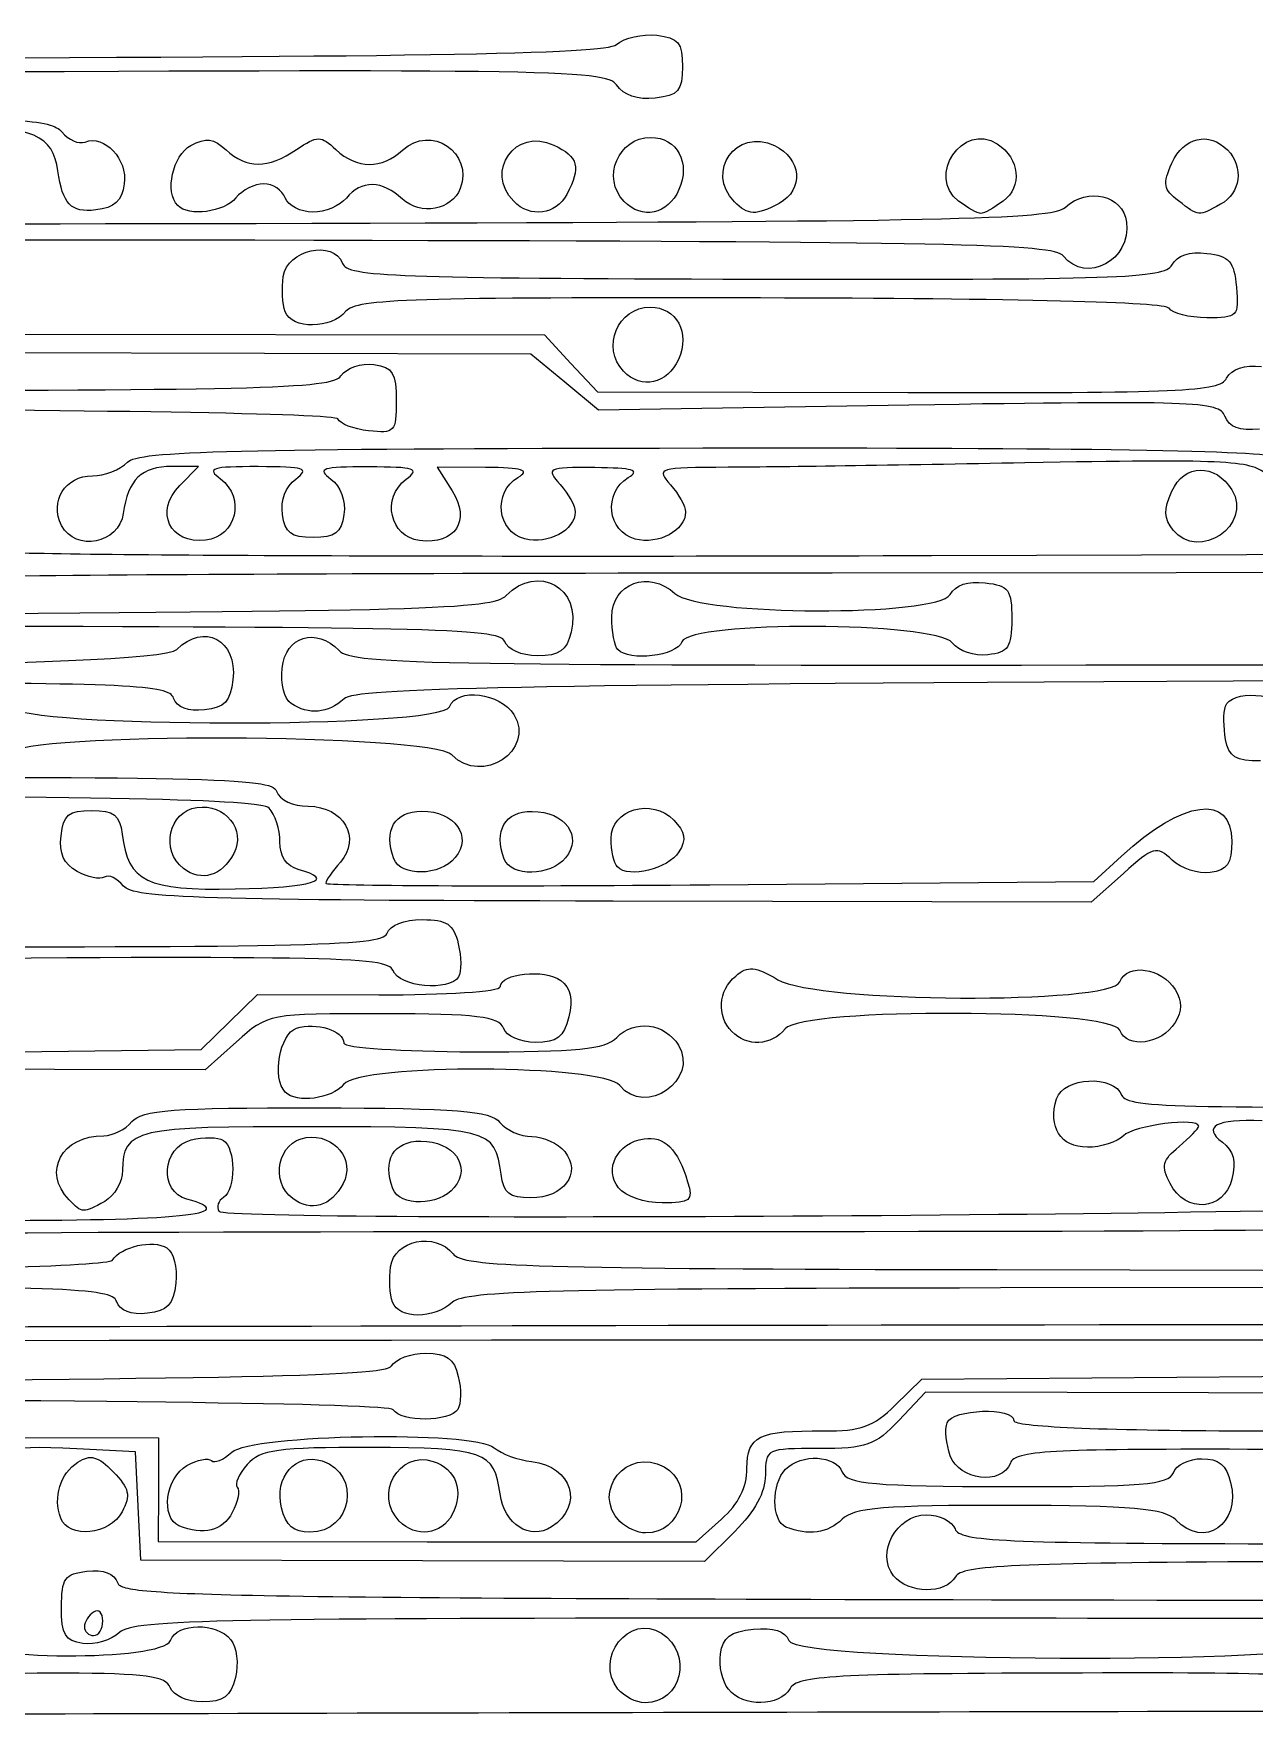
# Model space of a CAD drawing. Extents: x 25 to 242, y 39 to 365.
# Drawn here: x 104.31 to 132.21, y 263.35 to 301.76 of the extents above; entities that cross this region are included whole.
import ezdxf

# ---------------------------------------------------------------- set-up
doc = ezdxf.new("R2010")
doc.units = 0
doc.layers.add('Layer_1', color=7, linetype='CONTINUOUS')

msp = doc.modelspace()

# ---------------------------------------------------------------- linework, layer by layer
at = {"layer": 'Layer_1', "color": 7}
for points in [[(107.607719, 297.828263)], [(115.285209, 297.926793)], [(117.806899, 297.921793)], [(120.328589, 297.916803)], [(125.452389, 297.930893)], [(130.474449, 297.935893)], [(110.063639, 295.401263)], [(117.794809, 294.042973)], [(130.353279, 290.413523)], [(117.662889, 287.681713)], [(110.199689, 286.449463)], [(107.736089, 282.682103)], [(112.545199, 282.901833)], [(115.066879, 282.896833)], [(117.657059, 282.714513)], [(106.370369, 282.277963)], [(110.066259, 277.568133)], [(117.679969, 275.382193)], [(130.282839, 275.484623)], [(105.127259, 275.110643)], [(110.234259, 275.137483)], [(112.521679, 275.362453)], [(112.514789, 272.773323)], [(104.933109, 267.836143)], [(109.978379, 268.071713)], [(112.669469, 267.767653)], [(117.712849, 267.756953)], [(107.636249, 267.662493)], [(123.966059, 266.520293)], [(105.895799, 265.487603)], [(117.667269, 263.931383)], [(120.190179, 263.924383)]]:
    msp.add_lwpolyline(points, close=True, dxfattribs=at)
for points in [[(103.703119, 294.886443), (115.986809, 294.875043), (116.593159, 294.222653), (117.199509, 293.570253), (124.294529, 293.555153)], [(124.313299, 293.268083), (117.224659, 293.155173), (116.450939, 293.795233), (115.677229, 294.435293), (103.499239, 294.461193)], [(131.536709, 293.017813), (131.536709, 293.017693)], [(107.653009, 291.430463), (108.079459, 291.865433), (107.474769, 291.866433)], [(114.641489, 291.844843), (113.533429, 291.853843), (113.876659, 291.313373)], [(104.955079, 290.517783), (104.955079, 290.517973)], [(124.831899, 289.832303), (146.424189, 289.899703), (147.039299, 289.226043), (147.654399, 288.552383), (150.954849, 288.545383)], [(150.821379, 288.259493), (147.366749, 288.254493), (146.760279, 288.853363), (146.153819, 289.452233), (122.559709, 289.430833)], [(131.552679, 285.631423), (131.553009, 285.631433)], [(119.765089, 282.307913), (128.538739, 282.380613), (129.170979, 282.962663)], [(129.216419, 282.568113), (128.481789, 281.910173), (117.555419, 281.933373)], [(97.825099, 278.416173), (108.142999, 278.546253), (108.785379, 279.172443), (109.427759, 279.798623), (112.202119, 279.792623)], [(120.269789, 278.954103), (120.269469, 278.954063)], [(108.952009, 278.722213), (108.231979, 278.077343), (97.887889, 278.099343)], [(126.323029, 273.513743), (138.478139, 273.487943), (139.198159, 274.132803), (139.918189, 274.777673), (148.326119, 274.759773)], [(148.201909, 274.365093), (139.870859, 274.336393), (139.233759, 273.724263), (138.596659, 273.112133), (126.408369, 273.094633)], [(124.004579, 270.414093), (124.613199, 271.008853), (134.322179, 271.083553)], [(134.402449, 270.693813), (124.692709, 270.714413), (124.086709, 270.069303)], [(94.391249, 269.700953), (107.169659, 269.673753), (107.165659, 268.488703), (107.161659, 267.303653), (113.308299, 267.297653), (119.454929, 267.291653), (120.034439, 267.811943)], [(106.702499, 268.112693), (106.643299, 269.351743), (105.299729, 269.419543)], [(120.338779, 267.533943), (119.643679, 266.846763), (113.202339, 266.860463), (106.761009, 266.874163), (106.702499, 268.112693)], [(121.505899, 267.633023), (121.505519, 267.633033)]]:
    msp.add_lwpolyline(points, dxfattribs=at)
for points in [[(97.352779, 301.189093), (113.321469, 301.221893), (117.367229, 301.285793), (117.631509, 301.509503)], [(117.631509, 301.509503), (117.813089, 301.663223), (118.227319, 301.757193), (118.552029, 301.718313)], [(118.552029, 301.718313), (119.052919, 301.658313), (119.142099, 301.549643), (119.140389, 301.001233)], [(117.632849, 300.586493), (117.383429, 300.938313), (116.200029, 300.953523), (97.449669, 300.846003)], [(119.140389, 301.001233), (119.138389, 300.445403), (119.051489, 300.344883), (118.518089, 300.283803)], [(118.518089, 300.283803), (118.110369, 300.237103), (117.807009, 300.340803), (117.632849, 300.586493)], [(99.275199, 299.856763), (103.903439, 299.846763), (104.729679, 299.796763), (104.959149, 299.511683)], [(104.870499, 298.621253), (104.756069, 299.438753), (104.308939, 299.630603), (102.509229, 299.634423)], [(112.746049, 299.093693), (113.393339, 299.691223), (114.372649, 299.039593), (114.062299, 298.217813)], [(115.285209, 297.926793), (114.614439, 298.618183), (115.327709, 299.620373), (116.199049, 299.210843)], [(120.328589, 297.916793), (119.657819, 298.608183), (120.371089, 299.610373), (121.242419, 299.200843)], [(125.452389, 297.930893), (124.705269, 298.493943), (125.548489, 299.745973), (126.332259, 299.237243)], [(104.959149, 299.511683), (105.106819, 299.328213), (105.345289, 299.224093), (105.489079, 299.280293)], [(105.489079, 299.280293), (105.935169, 299.454643), (106.465629, 298.887423), (106.385909, 298.321323)], [(107.607719, 297.828193), (107.306659, 298.138503), (107.490059, 298.972773), (107.909679, 299.201753)], [(107.909679, 299.201753), (108.254679, 299.390013), (108.426179, 299.368293), (108.713939, 299.099893)], [(110.321309, 299.107893), (110.806299, 299.432013), (110.874169, 299.431863), (111.223559, 299.105893)], [(116.199049, 299.210843), (116.767199, 298.943823), (116.828309, 298.712463), (116.497129, 298.082423)], [(117.806899, 297.921793), (117.287599, 298.457053), (117.674739, 299.387233), (118.416159, 299.385653)], [(118.416159, 299.385653), (119.020349, 299.384653), (119.335199, 298.802853), (119.061969, 298.192843)], [(121.242419, 299.200843), (121.865069, 298.908213), (121.923909, 298.191753), (121.350969, 297.879103)], [(126.332259, 299.237243), (126.849389, 298.901553), (126.915919, 298.262473), (126.468469, 297.928733)], [(130.327399, 298.798063), (130.593629, 299.392453), (131.176969, 299.530873), (131.595879, 299.099073)], [(108.713939, 299.099893), (109.180899, 298.664333), (109.661379, 298.666673), (110.321309, 299.107893)], [(111.223559, 299.105893), (111.701749, 298.659863), (112.271159, 298.655293), (112.746049, 299.093693)], [(130.474449, 297.935893), (130.132229, 298.193793), (130.111409, 298.315853), (130.327399, 298.798063)], [(131.595879, 299.099073), (131.973319, 298.710033), (131.896589, 298.107703), (131.437709, 297.857293)], [(105.732479, 297.727823), (105.167139, 297.662423), (104.977159, 297.859283), (104.870499, 298.621253)], [(112.742569, 297.977533), (112.280349, 298.408663), (111.800489, 298.416953), (111.460859, 297.999633)], [(106.385909, 298.321323), (106.330809, 297.929903), (106.163209, 297.777693), (105.732479, 297.727823)], [(109.573849, 298.326843), (109.369209, 298.327373), (109.083609, 298.182443), (108.939169, 298.004993)], [(110.065869, 298.002593), (109.999869, 298.180493), (109.778489, 298.326403), (109.573849, 298.326843)], [(114.062299, 298.217813), (113.875359, 297.722823), (113.156049, 297.591863), (112.742569, 297.977533)], [(116.497129, 298.082423), (116.250499, 297.613243), (115.662649, 297.537753), (115.285209, 297.926793)], [(119.061969, 298.192843), (118.807469, 297.624653), (118.218559, 297.497473), (117.806899, 297.921793)], [(127.886469, 297.786763), (128.406879, 298.259753), (129.203229, 298.069283), (129.286469, 297.451923)], [(93.708289, 297.669293), (93.796389, 297.431683), (96.756399, 297.388953), (110.675039, 297.424403)], [(108.939169, 298.004993), (108.671289, 297.675873), (107.860029, 297.568193), (107.607719, 297.828263)], [(110.692029, 297.678063), (110.413609, 297.678593), (110.131839, 297.824693), (110.065869, 298.002593)], [(110.675039, 297.424403), (125.217699, 297.461503), (127.583359, 297.511303), (127.886469, 297.786763)], [(111.460859, 297.999633), (111.316419, 297.822183), (110.970449, 297.677473), (110.692029, 297.678063)], [(121.350969, 297.879103), (120.825919, 297.592593), (120.636329, 297.599583), (120.328589, 297.916803)], [(125.959549, 297.646243), (125.888149, 297.646393), (125.659929, 297.774483), (125.452389, 297.930893)], [(126.468469, 297.928733), (126.259959, 297.773203), (126.030949, 297.646083), (125.959549, 297.646243)], [(131.437709, 297.857293), (130.926839, 297.578523), (130.951299, 297.576523), (130.474449, 297.935893)], [(129.286469, 297.451923), (129.403719, 296.582333), (128.367929, 296.025633), (127.843939, 296.676613)], [(110.719089, 297.031513), (95.919079, 297.062913), (93.836039, 297.027513), (93.729029, 296.744413)], [(110.020219, 296.209333), (110.106819, 296.821773), (111.171259, 297.054813), (111.374829, 296.505883)], [(127.843939, 296.676613), (127.621329, 296.953273), (125.344209, 297.000443), (110.719089, 297.031513)], [(111.374829, 296.505883), (111.485979, 296.206143), (112.552349, 296.165763), (120.818459, 296.148203)], [(130.323929, 296.468933), (130.445019, 296.689263), (130.727139, 296.783723), (131.123239, 296.736563)], [(131.123239, 296.736563), (131.642769, 296.674663), (131.745039, 296.557683), (131.799079, 295.963273)], [(110.063619, 295.401243), (110.000819, 295.570513), (109.981319, 295.934163), (110.020219, 296.209333)], [(120.818459, 296.148203), (129.098259, 296.130603), (130.157649, 296.166403), (130.323929, 296.468933)], [(120.923479, 295.717043), (112.994909, 295.733843), (111.678939, 295.691743), (111.452819, 295.413963)], [(131.799079, 295.963273), (131.859979, 295.293473), (131.830579, 295.262943), (131.126339, 295.264443)], [(111.452819, 295.413963), (111.119459, 295.004403), (110.213879, 294.996113), (110.063639, 295.401263)], [(117.794809, 294.042973), (117.275509, 294.578243), (117.662649, 295.508423), (118.404069, 295.506843)], [(118.404069, 295.506843), (119.008259, 295.505843), (119.323109, 294.924033), (119.049879, 294.314033)], [(130.260729, 295.481743), (130.177829, 295.620263), (126.835499, 295.704483), (120.923479, 295.717043)], [(131.126339, 295.264443), (130.721319, 295.265233), (130.331789, 295.363143), (130.260729, 295.481743)], [(111.338349, 293.935433), (111.475059, 294.126003), (111.798159, 294.236923), (112.091189, 294.193873)], [(112.091189, 294.193873), (112.524039, 294.130273), (112.604169, 294.000193), (112.602189, 293.364323)], [(119.049879, 294.314033), (118.795379, 293.745843), (118.206469, 293.618653), (117.794809, 294.042973)], [(131.576689, 293.880613), (131.697779, 294.100953), (131.979899, 294.195413), (132.375999, 294.148243)], [(97.375349, 293.601773), (109.513799, 293.601603), (111.126519, 293.640173), (111.338349, 293.935433)], [(124.294529, 293.555153), (130.546679, 293.541853), (131.411779, 293.580553), (131.576689, 293.880613)], [(111.269999, 292.951283), (111.228199, 293.072253), (105.749379, 293.163513), (97.479609, 293.181083)], [(112.602189, 293.364323), (112.600189, 292.654733), (112.562589, 292.614353), (111.969629, 292.680463)], [(131.536709, 293.017693), (131.412709, 293.352063), (130.835919, 293.372053), (124.313299, 293.268083)], [(111.969629, 292.680463), (111.623019, 292.719063), (111.308179, 292.840973), (111.269999, 292.951283)], [(132.327799, 292.718503), (131.865559, 292.673403), (131.631619, 292.761903), (131.536709, 293.017813)], [(106.460389, 291.962883), (106.716099, 292.223693), (108.763059, 292.274493), (119.604919, 292.289103)], [(119.604919, 292.289103), (128.308359, 292.300803), (132.532719, 292.233503), (132.713909, 292.080063)], [(105.657609, 291.655023), (105.932549, 291.654493), (106.293799, 291.792973), (106.460389, 291.962883)], [(126.967549, 291.948453), (124.149439, 291.895153), (121.096189, 291.849653), (120.182529, 291.847333)], [(132.468809, 291.693343), (132.134649, 292.005033), (131.504009, 292.034273), (126.967549, 291.948453)], [(130.323929, 291.300513), (130.605529, 291.929193), (131.323029, 291.944803), (131.696279, 291.330413)], [(104.955079, 290.517973), (104.670839, 291.066423), (105.035279, 291.656343), (105.657609, 291.655023)], [(107.474769, 291.866433), (106.784019, 291.868433), (106.469189, 291.563603), (106.362579, 290.791473)], [(108.583729, 291.582953), (109.160649, 291.148173), (108.947399, 290.263883), (108.245959, 290.182313)], [(109.445379, 291.862533), (108.376719, 291.864533), (108.259999, 291.826933), (108.583729, 291.582953)], [(110.305269, 291.579303), (110.630509, 291.821893), (110.514039, 291.860263), (109.445379, 291.862533)], [(109.999909, 290.771953), (109.956309, 291.095743), (110.074009, 291.406813), (110.305269, 291.579303)], [(111.967059, 291.857173), (110.898399, 291.859173), (110.781689, 291.821573), (111.105419, 291.577603)], [(111.105419, 291.577603), (111.335589, 291.404133), (111.451309, 291.092563), (111.405739, 290.768973)], [(112.826949, 291.573943), (113.152199, 291.816543), (113.035719, 291.854903), (111.967059, 291.857173)], [(113.135579, 290.173943), (112.454169, 290.256643), (112.257419, 291.149143), (112.826949, 291.573943)], [(115.381119, 291.617103), (115.665439, 291.785983), (115.496579, 291.837973), (114.641489, 291.844843)], [(115.537079, 290.213553), (114.904039, 290.377943), (114.804409, 291.274553), (115.381119, 291.617103)], [(117.135449, 291.839553), (116.048279, 291.848553), (116.014499, 291.831553), (116.346209, 291.453753)], [(117.902809, 291.611743), (118.186299, 291.780143), (118.009399, 291.832653), (117.135449, 291.839553)], [(118.058769, 290.208193), (117.425719, 290.372583), (117.326089, 291.269193), (117.902809, 291.611743)], [(120.182529, 291.847333), (118.586719, 291.843333), (118.534989, 291.827633), (118.867899, 291.448393)], [(108.245959, 290.182313), (107.422899, 290.086613), (107.067959, 290.833753), (107.653009, 291.430463)], [(113.876659, 291.313373), (114.310889, 290.629603), (113.950259, 290.075083), (113.135579, 290.173943)], [(116.346209, 291.453753), (116.536819, 291.236623), (116.692449, 290.957293), (116.692059, 290.833003)], [(118.867899, 291.448393), (119.058509, 291.231273), (119.214139, 290.951933), (119.213749, 290.827643)], [(130.353229, 290.413483), (130.139249, 290.679333), (130.132809, 290.873933), (130.323929, 291.300513)], [(131.696279, 291.330413), (132.182599, 290.529843), (130.941619, 289.682593), (130.353279, 290.413523)], [(106.362579, 290.791473), (106.267279, 290.101373), (105.271269, 289.907693), (104.955079, 290.517783)], [(110.701179, 290.243873), (110.192449, 290.244873), (110.057079, 290.346893), (109.999909, 290.771953)], [(111.405739, 290.768973), (111.345939, 290.344153), (111.209909, 290.242793), (110.701179, 290.243873)], [(116.692059, 290.833003), (116.691059, 290.407233), (116.071079, 290.074883), (115.537079, 290.213553)], [(119.213749, 290.827643), (119.212749, 290.401873), (118.592759, 290.069533), (118.058769, 290.208193)], [(103.240139, 289.936893), (103.239869, 289.842293), (112.956129, 289.795243), (124.831899, 289.832303)], [(115.114169, 288.917543), (115.840169, 289.658013), (116.848009, 289.090343), (116.597869, 288.081843)], [(122.559709, 289.430833), (103.921009, 289.413933), (98.947039, 289.352933), (98.877219, 289.140323)], [(117.525139, 288.432083), (117.527139, 289.196643), (118.382369, 289.509763), (118.970259, 288.961413)], [(125.257019, 288.940213), (125.378109, 289.160543), (125.660239, 289.255003), (126.056329, 289.207843)], [(126.056329, 289.207843), (126.602619, 289.142843), (126.668249, 289.053783), (126.666149, 288.380823)], [(99.963639, 288.489083), (113.253939, 288.560383), (114.807089, 288.604323), (115.114169, 288.917543)], [(118.970259, 288.961413), (119.519069, 288.449513), (124.977239, 288.431133), (125.257019, 288.940213)], [(117.662889, 287.681773), (117.586089, 287.760973), (117.524099, 288.098573), (117.525139, 288.432083)], [(115.075069, 287.873823), (114.966459, 288.166673), (113.259079, 288.205213), (100.070069, 288.212533)], [(107.585769, 287.682373), (108.203019, 288.311933), (108.972669, 287.899543), (108.869089, 286.994763)], [(109.992059, 287.254603), (110.076359, 287.990893), (110.765259, 288.203893), (111.295299, 287.657553)], [(116.597869, 288.081843), (116.491669, 287.653683), (116.331459, 287.540953), (115.830629, 287.542013)], [(125.307339, 287.834153), (124.915389, 288.321093), (119.311549, 288.342883), (119.128489, 287.858153)], [(126.666149, 288.380823), (126.664149, 287.730113), (126.589249, 287.617983), (126.120259, 287.563093)], [(92.430791, 287.574423), (92.916179, 287.159243), (107.172429, 287.260783), (107.585769, 287.682373)], [(115.830629, 287.542013), (115.455839, 287.542813), (115.147619, 287.678163), (115.075069, 287.873823)], [(119.128489, 287.858153), (119.006419, 287.534933), (117.930909, 287.405453), (117.662889, 287.681713)], [(126.120259, 287.563093), (125.817789, 287.527693), (125.457239, 287.647893), (125.307339, 287.834153)], [(111.295299, 287.657553), (111.602859, 287.340533), (113.443299, 287.311123), (131.566999, 287.333693)], [(131.566999, 287.333693), (147.711549, 287.353793), (151.564219, 287.412493), (151.835999, 287.642703)], [(107.513889, 286.575663), (107.403399, 286.873593), (106.511689, 286.915413), (99.973559, 286.929303)], [(108.869089, 286.994763), (108.812089, 286.496653), (108.681749, 286.358463), (108.218489, 286.304833)], [(110.199689, 286.449463), (110.041259, 286.552993), (109.951569, 286.900823), (109.992059, 287.254603)], [(131.727839, 286.964213), (115.164249, 286.873113), (111.684339, 286.803333), (111.408629, 286.556803)], [(151.846719, 286.717263), (151.724299, 287.047363), (150.214969, 287.065893), (131.727839, 286.964213)], [(108.218489, 286.304833), (107.840709, 286.261133), (107.595599, 286.355333), (107.513889, 286.575663)], [(111.408629, 286.556803), (111.031739, 286.219803), (110.608649, 286.182233), (110.199689, 286.449463)], [(113.817529, 286.375543), (113.985419, 286.820093), (114.984729, 286.698453), (115.289369, 286.196393)], [(131.548009, 286.385573), (131.671709, 286.762193), (132.759549, 286.704403), (133.081769, 286.304073)], [(103.783489, 286.382543), (103.967959, 285.885103), (113.629749, 285.878473), (113.817529, 286.375543)], [(115.289369, 286.196393), (115.784959, 285.379613), (114.556019, 284.574323), (113.878959, 285.272193)], [(131.553009, 285.631433), (131.503309, 285.902643), (131.501209, 286.242013), (131.548009, 286.385573)], [(113.878959, 285.272193), (113.400069, 285.765813), (103.965739, 285.796563), (103.780129, 285.305093)], [(132.354039, 285.136793), (131.780109, 285.137793), (131.625629, 285.233393), (131.552679, 285.631423)], [(95.679859, 284.747353), (108.393729, 284.787553), (109.748659, 284.758953), (109.863999, 284.447893)], [(109.694239, 284.061573), (109.503799, 284.257863), (106.073859, 284.327823), (95.543129, 284.350193)], [(109.863999, 284.447893), (109.939499, 284.244163), (110.236259, 284.103513), (110.592069, 284.102753)], [(117.509349, 283.367003), (117.511349, 284.029283), (118.443449, 284.302243), (118.943339, 283.786973)], [(129.170979, 282.962663), (130.576639, 284.256743), (131.697189, 284.406993), (131.693739, 283.300923)], [(104.940969, 283.428993), (104.996969, 283.912653), (105.110699, 284.006673), (105.638329, 284.005553)], [(105.638329, 284.005553), (106.151559, 284.004553), (106.281759, 283.904053), (106.338759, 283.465393)], [(107.736089, 282.682103), (107.204929, 283.082393), (107.403859, 283.984413), (108.043399, 284.075563)], [(108.043399, 284.075563), (108.688619, 284.167563), (109.174059, 283.565503), (108.890159, 283.025433)], [(109.943989, 283.286743), (109.944789, 283.570393), (109.832489, 283.919073), (109.694239, 284.061573)], [(110.592069, 284.102753), (111.390499, 284.100753), (111.809189, 283.372733), (111.325249, 282.827383)], [(112.545199, 282.901873), (112.304269, 283.551533), (112.562299, 283.991743), (113.183359, 283.990423)], [(113.183359, 283.990423), (113.936859, 283.988423), (114.348669, 283.419103), (113.950189, 282.929533)], [(115.066879, 282.896873), (114.825959, 283.546533), (115.084079, 283.986743), (115.705049, 283.985423)], [(115.705049, 283.985423), (116.458549, 283.983423), (116.870359, 283.414103), (116.471879, 282.924533)], [(106.338759, 283.465393), (106.480819, 282.372173), (106.889379, 282.173903), (108.919829, 282.212853)], [(118.943339, 283.786973), (119.208079, 283.514093), (119.235219, 283.344153), (119.059699, 283.058533)], [(105.310509, 282.610253), (105.001859, 282.780563), (104.893639, 283.020333), (104.940969, 283.428993)], [(110.362319, 282.657423), (110.089929, 282.731123), (109.942949, 282.952213), (109.943989, 283.286743)], [(117.657059, 282.714513), (117.574959, 282.799113), (117.508489, 283.092753), (117.509349, 283.367003)], [(119.059699, 283.058533), (118.820959, 282.670043), (117.915619, 282.447993), (117.657059, 282.714513)], [(130.331019, 282.871633), (129.975379, 283.203343), (129.903969, 283.183903), (129.216419, 282.568113)], [(131.693739, 283.300923), (131.691739, 282.790903), (131.590059, 282.642943), (131.201369, 282.587343)], [(108.890159, 283.025433), (108.615559, 282.503033), (108.155359, 282.366123), (107.736089, 282.682103)], [(111.325249, 282.827383), (111.142019, 282.620913), (110.991959, 282.403223), (110.991779, 282.343613)], [(113.950189, 282.929533), (113.603699, 282.503833), (112.699409, 282.486033), (112.545199, 282.901833)], [(116.471879, 282.924533), (116.125389, 282.498833), (115.221089, 282.481033), (115.066879, 282.896833)], [(131.201369, 282.587343), (130.931669, 282.548743), (130.540009, 282.676643), (130.331019, 282.871633)], [(105.929329, 282.484343), (105.829039, 282.421143), (105.550569, 282.477343), (105.310509, 282.610253)], [(106.370359, 282.277903), (106.228079, 282.454653), (106.029619, 282.547553), (105.929329, 282.484343)], [(108.919829, 282.212853), (110.705809, 282.247053), (111.254309, 282.416153), (110.362319, 282.657423)], [(110.991779, 282.343613), (110.991589, 282.284013), (114.939579, 282.267913), (119.765089, 282.307913)], [(117.555419, 281.933373), (108.135359, 281.953373), (106.593389, 282.000873), (106.370369, 282.277963)], [(97.958449, 280.897603), (110.478159, 280.871003), (112.276409, 280.907603), (112.383169, 281.190153)], [(112.383169, 281.190153), (112.457369, 281.386513), (112.775679, 281.512523), (113.195359, 281.511623)], [(113.195359, 281.511623), (113.759669, 281.510623), (113.909769, 281.410043), (114.018159, 280.961303)], [(114.018159, 280.961303), (114.091059, 280.659443), (114.094659, 280.320073), (114.026159, 280.207163)], [(112.523079, 280.353213), (112.404999, 280.671613), (111.151059, 280.692043), (98.087849, 280.588353)], [(114.977069, 279.977083), (114.978069, 280.285263), (115.999629, 280.392813), (116.358319, 280.122493)], [(120.358269, 280.222143), (120.642199, 280.462513), (120.795999, 280.449183), (121.320679, 280.138743)], [(129.138569, 280.092243), (129.302289, 280.525733), (130.096029, 280.412823), (130.399749, 279.912863)], [(114.026159, 280.207163), (113.815569, 279.860023), (112.664489, 279.971873), (112.523079, 280.353213)], [(116.358319, 280.122493), (116.590969, 279.947163), (116.645469, 279.701963), (116.543339, 279.290163)], [(120.269469, 278.954063), (119.918399, 279.315923), (119.958149, 279.883393), (120.358269, 280.222143)], [(121.320679, 280.138743), (122.216029, 279.608993), (128.940949, 279.569033), (129.138569, 280.092243)], [(112.202119, 279.792623), (113.728019, 279.789623), (114.976749, 279.872423), (114.977069, 279.977083)], [(130.399749, 279.912863), (130.566169, 279.638903), (130.565529, 279.431983), (130.397749, 279.158733)], [(112.301099, 279.361493), (109.679569, 279.367493), (109.669969, 279.365493), (108.952009, 278.722213)], [(115.050119, 279.032453), (114.952319, 279.296113), (114.444199, 279.356943), (112.301099, 279.361493)], [(116.543339, 279.290163), (116.427199, 278.821933), (116.276969, 278.706653), (115.784309, 278.707693)], [(117.641449, 278.820403), (118.047019, 279.234053), (118.742829, 279.146973), (119.048159, 278.644343)], [(129.135469, 278.984703), (128.952389, 279.478403), (121.888699, 279.507363), (121.488809, 279.016103)], [(110.066259, 277.568143), (109.757239, 277.886663), (109.935029, 278.905523), (110.321399, 279.030313)], [(110.321399, 279.030313), (110.769319, 279.174983), (111.401549, 278.976413), (111.400659, 278.691403)], [(115.784309, 278.707693), (115.432169, 278.708493), (115.118889, 278.847023), (115.050119, 279.032453)], [(121.488809, 279.016103), (121.172599, 278.627603), (120.614079, 278.599173), (120.269789, 278.954103)], [(130.397749, 279.158733), (130.090919, 278.660063), (129.296479, 278.550533), (129.135469, 278.984703)], [(111.400659, 278.691403), (111.400389, 278.585583), (112.730699, 278.496163), (114.357039, 278.492713)], [(114.357039, 278.492713), (116.750299, 278.487713), (117.376439, 278.550113), (117.641449, 278.820403)], [(119.048159, 278.644343), (119.531489, 277.848713), (118.294629, 276.995123), (117.710309, 277.721063)], [(117.710309, 277.721063), (117.320879, 278.204883), (111.789109, 278.225743), (111.397709, 277.744863)], [(111.397709, 277.744863), (111.129829, 277.415753), (110.318569, 277.308073), (110.066259, 277.568133)], [(127.692079, 277.420143), (127.847839, 277.917973), (129.004609, 277.975363), (129.183079, 277.494143)], [(128.395179, 276.310963), (127.779259, 276.311963), (127.488819, 276.770463), (127.692079, 277.420143)], [(129.183079, 277.494143), (129.288529, 277.209783), (130.634989, 277.182993), (140.264109, 277.273693)], [(106.561789, 276.895993), (106.778139, 277.161793), (107.518669, 277.217163), (110.765609, 277.210263)], [(110.765609, 277.210263), (114.012539, 277.203263), (114.752719, 277.144863), (114.967409, 276.878133)], [(130.937919, 276.790213), (130.938449, 277.001303), (129.454199, 276.812713), (129.217879, 276.571683)], [(132.388129, 276.912933), (131.331739, 276.957633), (131.006129, 276.782593), (131.480549, 276.425063)], [(105.127259, 275.110683), (104.505529, 275.751533), (104.953269, 276.576213), (105.921809, 276.574153)], [(105.921809, 276.574153), (106.129369, 276.573623), (106.417349, 276.718543), (106.561789, 276.895993)], [(110.675489, 276.779523), (106.638559, 276.788523), (106.351099, 276.721923), (106.348179, 275.783603)], [(107.914419, 276.477693), (108.197029, 276.549793), (108.527989, 276.545193), (108.649889, 276.467493)], [(110.234259, 275.137483), (109.703109, 275.537773), (109.902039, 276.439783), (110.541569, 276.530943)], [(110.541569, 276.530943), (111.186789, 276.622943), (111.672229, 276.020883), (111.388339, 275.480803)], [(114.996109, 275.693013), (114.857989, 276.741413), (114.740779, 276.770883), (110.675489, 276.779523)], [(114.967409, 276.878133), (115.110739, 276.700073), (115.441249, 276.553933), (115.701899, 276.553373)], [(115.701899, 276.553373), (115.962529, 276.552853), (116.299609, 276.398543), (116.450939, 276.210533)], [(118.263299, 276.504483), (118.723629, 276.574383), (119.040979, 276.261523), (119.259529, 275.522373)], [(129.217879, 276.571683), (129.076649, 276.427623), (128.706429, 276.310303), (128.395179, 276.310963)], [(130.488219, 276.326623), (130.735399, 276.530793), (130.937769, 276.739403), (130.937919, 276.790213)], [(107.817119, 275.123623), (107.176919, 275.296783), (107.249629, 276.308153), (107.914419, 276.477693)], [(108.649889, 276.467493), (108.932829, 276.287233), (108.936059, 275.342523), (108.653889, 275.164953)], [(112.521679, 275.362493), (112.280759, 276.012163), (112.538779, 276.452373), (113.159849, 276.451053)], [(113.159849, 276.451053), (113.913349, 276.449053), (114.325159, 275.879723), (113.926679, 275.390153)], [(116.450939, 276.210533), (116.847139, 275.718313), (116.430939, 275.151303), (115.674619, 275.152913)], [(117.679969, 275.382193), (117.337879, 275.807203), (117.652069, 276.411683), (118.263299, 276.504483)], [(130.282839, 275.484523), (130.076289, 275.883083), (130.107829, 276.012423), (130.488219, 276.326623)], [(131.480549, 276.425063), (131.737899, 276.231113), (131.798619, 275.994603), (131.696639, 275.583423)], [(106.348179, 275.783603), (106.347379, 275.515213), (106.163429, 275.195643), (105.939499, 275.073443)], [(111.388339, 275.480803), (111.113729, 274.958413), (110.653529, 274.821503), (110.234259, 275.137483)], [(113.926679, 275.390153), (113.580189, 274.964463), (112.675899, 274.946653), (112.521679, 275.362453)], [(115.674619, 275.152913), (115.186079, 275.153913), (115.053199, 275.259723), (114.996109, 275.693013)], [(118.679049, 275.038813), (118.274899, 275.039603), (117.833589, 275.191353), (117.679969, 275.382193)], [(119.259529, 275.522373), (119.389039, 275.084403), (119.332629, 275.037423), (118.679049, 275.038813)], [(131.696639, 275.583423), (131.514779, 274.850213), (130.643199, 274.789293), (130.282839, 275.484623)], [(103.008069, 274.640483), (107.674149, 274.630483), (109.107579, 274.774573), (107.817119, 275.123623)], [(105.939499, 275.073443), (105.432059, 274.796543), (105.432019, 274.796543), (105.127259, 275.110643)], [(108.653889, 275.164953), (108.536199, 275.090753), (108.488889, 274.948263), (108.548779, 274.848273)], [(108.548779, 274.848273), (108.707019, 274.584033), (137.277039, 274.782473), (137.604019, 275.050023)], [(137.669019, 274.687173), (137.382409, 274.422603), (134.452329, 274.377373), (117.622419, 274.377773)], [(117.622419, 274.377773), (101.278479, 274.378033), (97.862289, 274.328073), (97.623439, 274.084433)], [(112.471369, 273.581363), (112.557569, 274.191393), (113.489339, 274.382593), (113.898539, 273.874223)], [(106.108969, 273.726203), (106.308659, 274.042253), (107.048519, 274.210753), (107.357609, 274.010563)], [(107.357609, 274.010563), (107.516259, 273.907823), (107.605799, 273.561303), (107.565249, 273.207053)], [(113.898539, 273.874223), (114.136209, 273.578953), (115.598699, 273.536523), (126.323029, 273.513743)], [(96.167309, 273.428143), (101.956069, 273.484143), (106.033279, 273.606403), (106.108969, 273.726203)], [(112.514769, 272.773273), (112.451969, 272.942543), (112.432469, 273.306183), (112.471369, 273.581363)], [(106.209079, 272.790563), (106.096499, 273.094133), (105.041699, 273.132243), (96.484859, 273.141873)], [(107.565249, 273.207053), (107.508249, 272.708943), (107.377909, 272.570753), (106.914649, 272.517123)], [(126.408369, 273.094633), (116.189579, 273.079933), (114.166319, 273.027533), (113.887369, 272.770323)], [(106.914649, 272.517123), (106.535269, 272.473223), (106.291779, 272.567523), (106.209079, 272.790563)], [(113.887369, 272.770323), (113.458679, 272.375083), (112.661819, 272.376813), (112.514789, 272.773323)], [(87.599043, 272.163053), (100.158789, 272.214053), (131.711869, 272.272163), (157.716995, 272.292153)], [(141.553579, 271.906173), (76.428843, 271.903173), (64.675383, 271.837573), (64.551533, 271.479573)], [(112.491289, 271.312423), (112.584189, 271.472793), (112.937439, 271.603413), (113.276219, 271.602693)], [(113.276219, 271.602693), (113.754189, 271.601693), (113.920699, 271.483373), (114.019419, 271.074693)], [(92.311903, 270.932753), (108.822869, 271.005453), (112.351879, 271.071843), (112.491289, 271.312423)], [(114.019419, 271.074693), (114.089419, 270.785013), (114.084519, 270.445673), (114.008619, 270.320593)], [(112.530209, 270.311593), (112.445509, 270.452983), (105.486789, 270.542023), (92.338403, 270.569943)], [(122.375049, 269.828823), (123.209479, 269.820823), (123.507119, 269.928023), (124.004579, 270.414093)], [(125.187959, 270.014253), (125.307029, 270.332233), (126.715059, 270.378933), (126.714079, 270.064853)], [(114.008619, 270.320593), (113.833479, 270.031903), (112.701819, 270.024933), (112.530209, 270.311593)], [(124.086709, 270.069303), (123.549469, 269.497383), (123.342129, 269.424483), (122.259189, 269.426793)], [(125.261459, 269.259973), (125.165659, 269.526813), (125.132559, 269.866243), (125.187959, 270.014253)], [(126.714079, 270.064853), (126.713549, 269.927083), (128.626639, 269.842853), (132.019439, 269.831263)], [(108.842879, 269.342253), (109.287179, 269.752403), (114.375569, 269.840213), (114.836809, 269.445693)], [(120.615959, 268.974433), (120.617959, 269.717083), (120.876999, 269.842753), (122.375049, 269.828823)], [(132.019439, 269.831263), (136.351909, 269.816463), (137.400129, 269.754963), (137.732389, 269.495933)], [(105.299729, 269.419543), (103.529179, 269.508943), (103.258389, 269.403443), (103.676529, 268.787693)], [(105.326289, 269.114603), (105.615249, 269.300193), (105.784649, 269.253733), (106.134729, 268.892893)], [(108.377329, 269.151193), (108.444529, 269.081993), (108.654019, 269.167893), (108.842879, 269.342253)], [(112.009099, 269.449683), (109.888309, 269.454683), (109.497109, 269.400183), (109.196249, 269.061113)], [(109.978379, 268.071713), (109.809149, 268.772353), (110.302709, 269.341153), (110.907749, 269.142773)], [(114.973339, 268.388073), (114.839109, 269.364343), (114.616289, 269.444153), (112.009099, 269.449683)], [(112.669469, 267.767653), (112.082329, 268.372853), (112.658569, 269.390193), (113.442769, 269.133043)], [(114.836809, 269.445693), (114.999999, 269.306103), (115.385109, 269.163033), (115.692609, 269.127763)], [(117.712849, 267.756953), (117.045199, 268.445133), (117.878519, 269.471823), (118.725419, 269.004493)], [(122.259189, 269.426793), (121.061019, 269.428793), (121.037619, 269.417793), (121.035779, 268.825253)], [(121.499519, 268.955513), (121.853949, 269.317013), (122.650449, 269.275553), (122.794129, 268.888113)], [(126.635099, 269.095453), (126.439699, 268.578073), (125.464409, 268.694883), (125.261459, 269.259973)], [(132.051139, 269.407143), (127.539149, 269.417143), (126.739049, 269.370643), (126.635099, 269.095453)], [(137.846529, 268.425243), (137.849529, 269.354923), (137.610909, 269.395333), (132.051139, 269.407143)], [(104.933109, 267.836143), (104.755859, 268.314113), (104.922209, 268.855083), (105.326289, 269.114603)], [(106.134729, 268.892893), (106.501669, 268.514673), (106.536449, 268.358103), (106.337549, 267.979723)], [(107.636249, 267.662493), (107.210209, 267.839883), (107.332359, 268.773553), (107.816139, 269.037543)], [(107.816139, 269.037543), (108.057599, 269.169303), (108.310139, 269.220443), (108.377329, 269.151193)], [(109.196249, 269.061113), (109.004039, 268.844523), (108.901749, 268.610643), (108.968939, 268.541383)], [(110.907749, 269.142773), (111.817649, 268.844433), (111.587879, 267.511393), (110.626909, 267.513433)], [(113.442769, 269.133043), (113.971849, 268.959573), (114.156959, 268.447523), (113.880629, 267.921843)], [(115.692609, 269.127763), (116.625209, 269.020773), (116.899919, 268.117293), (116.146909, 267.633643)], [(118.725419, 269.004493), (119.439979, 268.610193), (119.125669, 267.495393), (118.300429, 267.497143)], [(120.034439, 267.811943), (120.422929, 268.160733), (120.614619, 268.543913), (120.615959, 268.974433)], [(121.505519, 267.633033), (121.171559, 267.772093), (121.167479, 268.617233), (121.499519, 268.955513)], [(122.794129, 268.888113), (122.894399, 268.617723), (123.514769, 268.563383), (126.575649, 268.556883)], [(126.575649, 268.556883), (129.636529, 268.549883), (130.257229, 268.602083), (130.359189, 268.872043)], [(130.359189, 268.872043), (130.426289, 269.049663), (130.718729, 269.194473), (131.009089, 269.193863)], [(131.009089, 269.193863), (131.397709, 269.193063), (131.571569, 269.049763), (131.667889, 268.651003)], [(108.968939, 268.541383), (109.036139, 268.472183), (108.984939, 268.213473), (108.855149, 267.966583)], [(121.035779, 268.825253), (121.034779, 268.424763), (120.799599, 267.989513), (120.338779, 267.533943)], [(131.667889, 268.651003), (131.899419, 267.692433), (131.066409, 267.123083), (130.414929, 267.794603)], [(116.146909, 267.633643), (115.656409, 267.318603), (115.068419, 267.696643), (114.973339, 268.388073)], [(126.603379, 268.125893), (123.774829, 268.131893), (123.045579, 268.071693), (122.789819, 267.810793)], [(130.414929, 267.794603), (130.160809, 268.056533), (129.431939, 268.119883), (126.603379, 268.125893)], [(106.337549, 267.979723), (106.060909, 267.453453), (105.111039, 267.356343), (104.933109, 267.836143)], [(108.855149, 267.966583), (108.629039, 267.536453), (108.197489, 267.428793), (107.636249, 267.662493)], [(110.626909, 267.513433), (110.249469, 267.514233), (110.077219, 267.662513), (109.978379, 268.071713)], [(113.880629, 267.921843), (113.634659, 267.453923), (113.046489, 267.379043), (112.669469, 267.767653)], [(118.300429, 267.497143), (118.115509, 267.497413), (117.851099, 267.614453), (117.712849, 267.756953)], [(122.789819, 267.810793), (122.475109, 267.489803), (122.005879, 267.424843), (121.505899, 267.633023)], [(123.966059, 266.520273), (123.555179, 267.030743), (124.029159, 267.914283), (124.713159, 267.912833)], [(124.713159, 267.912833), (125.008199, 267.912303), (125.303579, 267.766143), (125.369559, 267.588243)], [(125.369559, 267.588243), (125.472919, 267.309513), (126.476389, 267.262693), (132.626819, 267.249623)], [(104.951099, 265.800133), (104.953099, 266.463023), (105.023499, 266.562373), (105.532749, 266.621323)], [(105.532749, 266.621323), (105.911499, 266.665223), (106.155619, 266.570823), (106.237929, 266.348903)], [(132.657299, 266.840123), (126.742479, 266.810623), (125.520609, 266.752923), (125.379609, 266.496393)], [(106.237929, 266.348903), (106.351469, 266.042763), (108.683319, 266.004993), (129.981579, 265.964283)], [(125.379609, 266.496393), (125.155959, 266.089443), (124.301219, 266.103883), (123.966059, 266.520293)], [(105.438679, 264.973723), (105.032009, 265.033723), (104.949149, 265.174163), (104.951099, 265.800133)], [(129.981579, 265.964283), (142.971349, 265.939483), (153.599479, 265.965073), (153.599649, 266.020983)], [(105.686289, 265.690793), (105.570489, 265.617793), (105.475449, 265.466843), (105.475099, 265.355333)], [(105.684609, 265.152143), (105.800189, 265.151893), (105.895219, 265.302853), (105.895799, 265.487603)], [(105.895799, 265.487603), (105.896329, 265.672353), (105.802099, 265.763793), (105.686289, 265.690793)], [(122.289159, 265.549893), (108.612919, 265.553893), (106.591069, 265.513093), (106.282159, 265.227893)], [(107.441409, 265.040833), (107.595349, 265.448433), (108.496629, 265.459993), (108.819789, 265.058533)], [(117.667269, 263.931383), (117.111189, 264.622233), (117.934399, 265.679913), (118.661049, 265.208213)], [(138.362779, 265.515493), (138.131679, 265.531993), (130.898549, 265.547493), (122.289159, 265.549893)], [(102.523399, 265.062133), (102.911619, 264.579833), (107.260189, 264.560963), (107.441409, 265.040833)], [(106.282159, 265.227893), (106.087699, 265.048383), (105.708129, 264.934003), (105.438679, 264.973723)], [(105.475099, 265.355333), (105.474839, 265.243823), (105.568999, 265.152383), (105.684609, 265.152143)], [(108.819789, 265.058533), (108.958739, 264.885893), (109.004079, 264.514823), (108.925119, 264.196453)], [(118.661049, 265.208213), (119.387159, 264.736873), (119.124459, 263.615443), (118.288339, 263.617223)], [(120.009359, 264.732763), (120.063759, 265.117503), (120.233679, 265.244163), (120.764189, 265.295443)], [(120.764189, 265.295443), (121.226179, 265.340143), (121.487999, 265.255943), (121.569349, 265.036553)], [(121.569349, 265.036553), (121.752389, 264.542973), (133.789339, 264.486723), (133.975109, 264.978553)], [(120.190179, 263.924383), (120.052109, 264.095913), (119.970739, 264.459683), (120.009359, 264.732763)], [(105.022449, 264.291863), (103.175709, 264.295863), (102.702939, 264.233563), (102.604819, 263.973803)], [(107.438049, 263.963533), (107.341549, 264.223733), (106.869179, 264.287943), (105.022449, 264.291863)], [(127.787839, 264.295533), (122.607989, 264.279633), (121.760889, 264.231533), (121.602769, 263.943783)], [(134.144439, 263.948273), (133.826169, 264.276333), (133.172669, 264.312033), (127.787839, 264.295533)], [(108.172239, 263.638773), (107.820109, 263.639563), (107.506819, 263.778103), (107.438049, 263.963533)], [(108.925119, 264.196453), (108.815429, 263.754203), (108.658199, 263.637743), (108.172239, 263.638773)], [(118.288339, 263.617223), (118.085489, 263.617753), (117.806009, 263.759023), (117.667269, 263.931383)], [(121.602769, 263.943783), (121.372039, 263.523913), (120.521909, 263.512223), (120.190179, 263.924383)], [(98.485959, 263.351423), (110.128139, 263.381223), (128.806419, 263.421923), (139.993239, 263.441923)]]:
    msp.add_open_spline(points, degree=3, dxfattribs=at)

doc.saveas('drawing.dxf')
